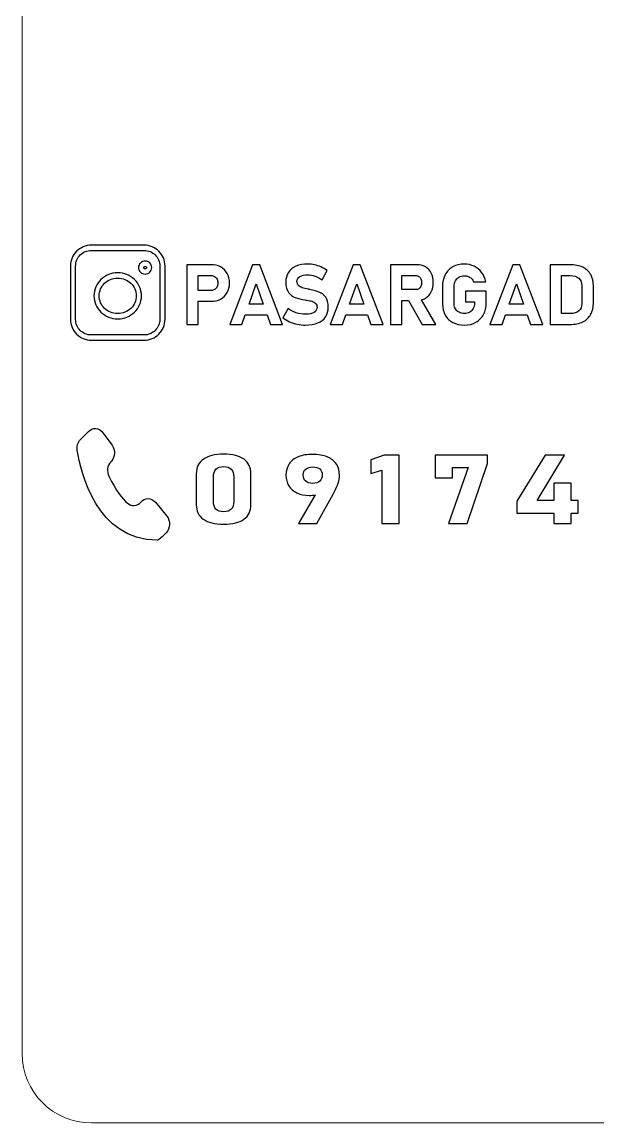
# Model space of a CAD drawing. Header units: millimetres. Extents: x 83 to 133, y -64 to 36.
# Drawn here: x 82.82 to 107.71, y -64.46 to -16.9 of the extents above; entities that cross this region are included whole.
import ezdxf

# ---------------------------------------------------------------- set-up
doc = ezdxf.new("R2010")
doc.units = ezdxf.units.MM
doc.header["$MEASUREMENT"] = 0
doc.layers.add('Layer 1', color=7, linetype='Continuous')

msp = doc.modelspace()

# ---------------------------------------------------------------- linework, layer by layer
at = {"layer": 'Layer 1', "color": 250, "lineweight": 18}
msp.add_open_spline([(129.818, 35.5359), (129.818, 35.5359), (85.818, 35.5359), (85.818, 35.5359), (84.1657, 35.5359), (82.818, 34.1882), (82.818, 32.5359), (82.818, 32.5359), (82.818, -61.4641), (82.818, -61.4641), (82.818, -63.1164), (84.1657, -64.4641), (85.818, -64.4641), (85.818, -64.4641), (129.818, -64.4641), (129.818, -64.4641), (131.4703, -64.4641), (132.818, -63.1164), (132.818, -61.4641), (132.818, -61.4641), (132.818, 32.5359), (132.818, 32.5359), (132.818, 34.1882), (131.4703, 35.5359), (129.818, 35.5359)], degree=3, knots=[0, 0, 0, 0, 0.125, 0.125, 0.125, 0.25, 0.25, 0.25, 0.375, 0.375, 0.375, 0.5, 0.5, 0.5, 0.625, 0.625, 0.625, 0.75, 0.75, 0.75, 0.875, 0.875, 0.875, 1, 1, 1, 1], dxfattribs=at)
at = {"layer": 'Layer 1', "color": 250}
for points, knots in [([(88.0955, -30.6452), (88.0955, -30.6452), (85.8142, -30.6452), (85.8142, -30.6452), (85.5649, -30.6452), (85.3388, -30.544), (85.1751, -30.3805), (85.011, -30.2162), (84.9098, -29.9903), (84.9098, -29.7411), (84.9098, -29.7411), (84.9098, -27.4418), (84.9098, -27.4418), (84.9098, -27.1926), (85.011, -26.9667), (85.1746, -26.803), (85.3388, -26.6389), (85.5649, -26.5378), (85.8142, -26.5378), (85.8142, -26.5378), (88.0955, -26.5378), (88.0955, -26.5378), (88.3446, -26.5378), (88.5706, -26.6389), (88.7343, -26.8025), (88.8984, -26.9667), (88.9995, -27.1926), (88.9995, -27.4418), (88.9995, -27.4418), (88.9995, -29.7411), (88.9995, -29.7411), (88.9995, -29.9903), (88.8984, -30.2162), (88.7348, -30.3799), (88.5706, -30.544), (88.3446, -30.6452), (88.0955, -30.6452)], [0, 0, 0, 0, 0.0833333, 0.0833333, 0.0833333, 0.1666667, 0.1666667, 0.1666667, 0.25, 0.25, 0.25, 0.3333333, 0.3333333, 0.3333333, 0.4166667, 0.4166667, 0.4166667, 0.5, 0.5, 0.5, 0.5833333, 0.5833333, 0.5833333, 0.6666667, 0.6666667, 0.6666667, 0.75, 0.75, 0.75, 0.8333333, 0.8333333, 0.8333333, 0.9166667, 0.9166667, 0.9166667, 1, 1, 1, 1]), ([(85.8142, -30.4194), (85.8142, -30.4194), (88.0955, -30.4194), (88.0955, -30.4194), (88.2831, -30.4194), (88.4528, -30.3436), (88.575, -30.2212), (88.6979, -30.0985), (88.7737, -29.9287), (88.7737, -29.7411), (88.7737, -29.7411), (88.7737, -27.4418), (88.7737, -27.4418), (88.7737, -27.2542), (88.6979, -27.0845), (88.5755, -26.9622), (88.4528, -26.8393), (88.2831, -26.7636), (88.0955, -26.7636), (88.0955, -26.7636), (85.8142, -26.7636), (85.8142, -26.7636), (85.6264, -26.7636), (85.4566, -26.8393), (85.3343, -26.9617), (85.2114, -27.0845), (85.1355, -27.2542), (85.1355, -27.4418), (85.1355, -27.4418), (85.1355, -29.7411), (85.1355, -29.7411), (85.1355, -29.9287), (85.2114, -30.0985), (85.3338, -30.2207), (85.4566, -30.3436), (85.6264, -30.4194), (85.8142, -30.4194)], [0, 0, 0, 0, 0.0833333, 0.0833333, 0.0833333, 0.1666667, 0.1666667, 0.1666667, 0.25, 0.25, 0.25, 0.3333333, 0.3333333, 0.3333333, 0.4166667, 0.4166667, 0.4166667, 0.5, 0.5, 0.5, 0.5833333, 0.5833333, 0.5833333, 0.6666667, 0.6666667, 0.6666667, 0.75, 0.75, 0.75, 0.8333333, 0.8333333, 0.8333333, 0.9166667, 0.9166667, 0.9166667, 1, 1, 1, 1]), ([(88.426, -27.508), (88.426, -27.586), (88.3931, -27.6566), (88.3405, -27.7074), (88.2883, -27.7579), (88.217, -27.789), (88.1388, -27.789), (88.0609, -27.789), (87.9894, -27.7577), (87.9375, -27.7074), (87.8849, -27.6565), (87.8521, -27.586), (87.8521, -27.508), (87.8521, -27.4304), (87.8849, -27.3598), (87.9375, -27.3088), (87.9894, -27.2581), (88.0607, -27.2272), (88.1388, -27.2272), (88.2169, -27.2272), (88.2883, -27.2583), (88.3403, -27.3081), (88.3933, -27.359), (88.426, -27.4299), (88.426, -27.508)], [0, 0, 0, 0, 0.125, 0.125, 0.125, 0.25, 0.25, 0.25, 0.375, 0.375, 0.375, 0.5, 0.5, 0.5, 0.625, 0.625, 0.625, 0.75, 0.75, 0.75, 0.875, 0.875, 0.875, 1, 1, 1, 1]), ([(88.184, -27.5458), (88.194, -27.5359), (88.2002, -27.5225), (88.2002, -27.508), (88.2002, -27.4933), (88.194, -27.4798), (88.1841, -27.4704), (88.1731, -27.4597), (88.157, -27.453), (88.1388, -27.453), (88.1209, -27.453), (88.105, -27.4595), (88.0943, -27.4699), (88.0842, -27.4792), (88.0779, -27.4929), (88.0779, -27.508), (88.0779, -27.5227), (88.0843, -27.5364), (88.0944, -27.5461), (88.1051, -27.5566), (88.121, -27.5632), (88.1388, -27.5632), (88.1567, -27.5632), (88.1729, -27.5564), (88.184, -27.5458)], [0, 0, 0, 0, 0.125, 0.125, 0.125, 0.25, 0.25, 0.25, 0.375, 0.375, 0.375, 0.5, 0.5, 0.5, 0.625, 0.625, 0.625, 0.75, 0.75, 0.75, 0.875, 0.875, 0.875, 1, 1, 1, 1]), ([(90.1626, -27.3828), (90.1626, -27.3828), (90.4272, -27.3828), (90.4272, -27.3828), (90.4272, -27.3828), (90.9758, -27.3828), (90.9758, -27.3828), (91.137, -27.3828), (91.2788, -27.4153), (91.4011, -27.4813), (91.524, -27.5467), (91.6189, -27.6392), (91.6866, -27.7594), (91.7538, -27.8791), (91.7877, -28.0172), (91.7877, -28.1748), (91.7877, -28.3323), (91.7538, -28.4706), (91.6866, -28.5897), (91.6189, -28.7085), (91.524, -28.8007), (91.4011, -28.8657), (91.2788, -28.9311), (91.137, -28.9632), (90.9758, -28.9632), (90.9758, -28.9632), (90.4272, -28.9632), (90.4272, -28.9632), (90.4272, -28.9632), (90.4272, -29.9652), (90.4272, -29.9652), (90.4272, -29.9652), (89.9404, -29.9652), (89.9404, -29.9652), (89.9404, -29.9652), (89.9404, -27.3828), (89.9404, -27.3828), (89.9404, -27.3828), (90.1626, -27.3828), (90.1626, -27.3828)], [0, 0, 0, 0, 0.0769231, 0.0769231, 0.0769231, 0.1538462, 0.1538462, 0.1538462, 0.2307692, 0.2307692, 0.2307692, 0.3076923, 0.3076923, 0.3076923, 0.3846154, 0.3846154, 0.3846154, 0.4615385, 0.4615385, 0.4615385, 0.5384615, 0.5384615, 0.5384615, 0.6153846, 0.6153846, 0.6153846, 0.6923077, 0.6923077, 0.6923077, 0.7692308, 0.7692308, 0.7692308, 0.8461538, 0.8461538, 0.8461538, 0.9230769, 0.9230769, 0.9230769, 1, 1, 1, 1]), ([(93.4119, -29.5514), (93.4119, -29.5514), (92.4656, -29.5514), (92.4656, -29.5514), (92.4656, -29.5514), (92.3206, -29.965), (92.3206, -29.965), (92.3206, -29.965), (91.7968, -29.965), (91.7968, -29.965), (91.7968, -29.965), (92.7843, -27.3829), (92.7843, -27.3829), (92.7843, -27.3829), (93.0932, -27.3829), (93.0932, -27.3829), (93.0932, -27.3829), (94.0807, -29.965), (94.0807, -29.965), (94.0807, -29.965), (93.5569, -29.965), (93.5569, -29.965), (93.5569, -29.965), (93.4119, -29.5514), (93.4119, -29.5514)], [0, 0, 0, 0, 0.125, 0.125, 0.125, 0.25, 0.25, 0.25, 0.375, 0.375, 0.375, 0.5, 0.5, 0.5, 0.625, 0.625, 0.625, 0.75, 0.75, 0.75, 0.875, 0.875, 0.875, 1, 1, 1, 1]), ([(94.7085, -29.9546), (94.5906, -29.9293), (94.4801, -29.8932), (94.3766, -29.8453), (94.2728, -29.7969), (94.1803, -29.7392), (94.0985, -29.6719), (94.0985, -29.6719), (94.3238, -29.2704), (94.3238, -29.2704), (94.4236, -29.3522), (94.5383, -29.4155), (94.6689, -29.4596), (94.7989, -29.5043), (94.9325, -29.5264), (95.0698, -29.5264), (95.2287, -29.5264), (95.3516, -29.4994), (95.4397, -29.4457), (95.5267, -29.3919), (95.571, -29.3156), (95.571, -29.2172), (95.571, -29.2172), (95.571, -29.2154), (95.571, -29.2154), (95.571, -29.1472), (95.5512, -29.0925), (95.5124, -29.0523), (95.4731, -29.0121), (95.4224, -28.9823), (95.3593, -28.9634), (95.2964, -28.9444), (95.2161, -28.9278), (95.1181, -28.9119), (95.1146, -28.9105), (95.1114, -28.9101), (95.1082, -28.9101), (95.105, -28.9101), (95.1019, -28.9096), (95.0983, -28.9087), (95.0983, -28.9087), (95.0594, -28.9028), (95.0594, -28.9028), (94.8865, -28.8758), (94.7434, -28.8415), (94.6296, -28.8008), (94.5158, -28.7597), (94.4191, -28.6884), (94.34, -28.5864), (94.2607, -28.4834), (94.2209, -28.3385), (94.2209, -28.1502), (94.2209, -28.1502), (94.2209, -28.1484), (94.2209, -28.1484), (94.2209, -27.9812), (94.2584, -27.8386), (94.3329, -27.7202), (94.4074, -27.602), (94.5158, -27.5116), (94.658, -27.4494), (94.8002, -27.387), (94.9718, -27.3558), (95.1728, -27.3558), (95.2653, -27.3558), (95.3597, -27.3667), (95.4563, -27.3879), (95.553, -27.4092), (95.6473, -27.4403), (95.7394, -27.4805), (95.832, -27.5207), (95.9197, -27.5694), (96.0022, -27.6263), (96.0022, -27.6263), (95.7963, -28.0382), (95.7963, -28.0382), (95.697, -27.9696), (95.5926, -27.9158), (95.4847, -27.8778), (95.3764, -27.8404), (95.2725, -27.8214), (95.1728, -27.8214), (95.0237, -27.8214), (94.9081, -27.8458), (94.8268, -27.895), (94.7451, -27.9442), (94.7041, -28.0134), (94.7041, -28.1018), (94.7041, -28.1018), (94.7041, -28.1036), (94.7041, -28.1036), (94.7041, -28.1781), (94.7253, -28.2374), (94.7682, -28.2806), (94.8106, -28.324), (94.8634, -28.3556), (94.9261, -28.3755), (94.989, -28.3958), (95.077, -28.4171), (95.1908, -28.4396), (95.1953, -28.4405), (95.2003, -28.4414), (95.2048, -28.4419), (95.2098, -28.4428), (95.2143, -28.4437), (95.2193, -28.4446), (95.226, -28.4459), (95.2332, -28.4473), (95.2396, -28.4491), (95.2459, -28.4509), (95.2532, -28.4526), (95.2598, -28.4535), (95.4234, -28.4857), (95.5597, -28.5245), (95.6694, -28.5702), (95.7791, -28.6157), (95.8704, -28.6888), (95.9436, -28.7904), (96.0172, -28.8916), (96.0537, -29.0298), (96.0537, -29.205), (96.0537, -29.205), (96.0537, -29.2086), (96.0537, -29.2086), (96.0537, -29.373), (96.0153, -29.5139), (95.9386, -29.6313), (95.8613, -29.7487), (95.7494, -29.8376), (95.6022, -29.8994), (95.4545, -29.9614), (95.2771, -29.9916), (95.0698, -29.9916), (94.947, -29.9916), (94.8264, -29.9794), (94.7085, -29.9546)], [0, 0, 0, 0, 0.0222222, 0.0222222, 0.0222222, 0.0444444, 0.0444444, 0.0444444, 0.0666667, 0.0666667, 0.0666667, 0.0888889, 0.0888889, 0.0888889, 0.1111111, 0.1111111, 0.1111111, 0.1333333, 0.1333333, 0.1333333, 0.1555556, 0.1555556, 0.1555556, 0.1777778, 0.1777778, 0.1777778, 0.2, 0.2, 0.2, 0.2222222, 0.2222222, 0.2222222, 0.2444444, 0.2444444, 0.2444444, 0.2666667, 0.2666667, 0.2666667, 0.2888889, 0.2888889, 0.2888889, 0.3111111, 0.3111111, 0.3111111, 0.3333333, 0.3333333, 0.3333333, 0.3555556, 0.3555556, 0.3555556, 0.3777778, 0.3777778, 0.3777778, 0.4, 0.4, 0.4, 0.4222222, 0.4222222, 0.4222222, 0.4444444, 0.4444444, 0.4444444, 0.4666667, 0.4666667, 0.4666667, 0.4888889, 0.4888889, 0.4888889, 0.5111111, 0.5111111, 0.5111111, 0.5333333, 0.5333333, 0.5333333, 0.5555556, 0.5555556, 0.5555556, 0.5777778, 0.5777778, 0.5777778, 0.6, 0.6, 0.6, 0.6222222, 0.6222222, 0.6222222, 0.6444444, 0.6444444, 0.6444444, 0.6666667, 0.6666667, 0.6666667, 0.6888889, 0.6888889, 0.6888889, 0.7111111, 0.7111111, 0.7111111, 0.7333333, 0.7333333, 0.7333333, 0.7555556, 0.7555556, 0.7555556, 0.7777778, 0.7777778, 0.7777778, 0.8, 0.8, 0.8, 0.8222222, 0.8222222, 0.8222222, 0.8444444, 0.8444444, 0.8444444, 0.8666667, 0.8666667, 0.8666667, 0.8888889, 0.8888889, 0.8888889, 0.9111111, 0.9111111, 0.9111111, 0.9333333, 0.9333333, 0.9333333, 0.9555556, 0.9555556, 0.9555556, 0.9777778, 0.9777778, 0.9777778, 1, 1, 1, 1]), ([(97.7576, -29.5514), (97.7576, -29.5514), (96.8113, -29.5514), (96.8113, -29.5514), (96.8113, -29.5514), (96.6663, -29.965), (96.6663, -29.965), (96.6663, -29.965), (96.1425, -29.965), (96.1425, -29.965), (96.1425, -29.965), (97.13, -27.3829), (97.13, -27.3829), (97.13, -27.3829), (97.4394, -27.3829), (97.4394, -27.3829), (97.4394, -27.3829), (98.4264, -29.965), (98.4264, -29.965), (98.4264, -29.965), (97.9026, -29.965), (97.9026, -29.965), (97.9026, -29.965), (97.7576, -29.5514), (97.7576, -29.5514)], [0, 0, 0, 0, 0.125, 0.125, 0.125, 0.25, 0.25, 0.25, 0.375, 0.375, 0.375, 0.5, 0.5, 0.5, 0.625, 0.625, 0.625, 0.75, 0.75, 0.75, 0.875, 0.875, 0.875, 1, 1, 1, 1]), ([(100.0829, -28.9006), (100.0829, -28.9006), (100.7001, -29.9654), (100.7001, -29.9654), (100.7001, -29.9654), (100.1104, -29.9654), (100.1104, -29.9654), (100.1104, -29.9654), (99.5284, -28.9264), (99.5284, -28.9264), (99.5284, -28.9264), (99.2335, -28.9264), (99.2335, -28.9264), (99.2335, -28.9264), (99.2335, -29.9654), (99.2335, -29.9654), (99.2335, -29.9654), (98.7467, -29.9654), (98.7467, -29.9654), (98.7467, -29.9654), (98.7467, -27.3812), (98.7467, -27.3812), (98.7467, -27.3812), (98.94, -27.3812), (98.94, -27.3812), (98.94, -27.3812), (99.2335, -27.3812), (99.2335, -27.3812), (99.2335, -27.3812), (99.8778, -27.3812), (99.8778, -27.3812), (100.02, -27.3812), (100.1447, -27.4126), (100.2526, -27.4768), (100.3601, -27.5405), (100.4436, -27.6313), (100.5032, -27.7474), (100.5624, -27.8642), (100.5917, -27.9998), (100.5917, -28.1538), (100.5917, -28.3078), (100.5624, -28.4427), (100.5032, -28.5591), (100.4436, -28.6761), (100.3601, -28.766), (100.2517, -28.8301), (100.1992, -28.861), (100.1429, -28.8845), (100.0829, -28.9006)], [0, 0, 0, 0, 0.0625, 0.0625, 0.0625, 0.125, 0.125, 0.125, 0.1875, 0.1875, 0.1875, 0.25, 0.25, 0.25, 0.3125, 0.3125, 0.3125, 0.375, 0.375, 0.375, 0.4375, 0.4375, 0.4375, 0.5, 0.5, 0.5, 0.5625, 0.5625, 0.5625, 0.625, 0.625, 0.625, 0.6875, 0.6875, 0.6875, 0.75, 0.75, 0.75, 0.8125, 0.8125, 0.8125, 0.875, 0.875, 0.875, 0.9375, 0.9375, 0.9375, 1, 1, 1, 1]), ([(102.8829, -28.521), (102.8829, -28.521), (102.8829, -29.0253), (102.8829, -29.0253), (102.8829, -29.2173), (102.844, -29.3865), (102.7664, -29.5325), (102.6891, -29.6788), (102.5794, -29.7917), (102.4372, -29.872), (102.295, -29.9519), (102.1301, -29.9917), (101.9431, -29.9917), (101.7548, -29.9917), (101.5892, -29.9542), (101.445, -29.8792), (101.3014, -29.8038), (101.1899, -29.6973), (101.1114, -29.5605), (101.0324, -29.4228), (100.9931, -29.2638), (100.9931, -29.0823), (100.9931, -29.0823), (100.9931, -28.3204), (100.9931, -28.3204), (100.9931, -28.1286), (101.0319, -27.9601), (101.1096, -27.8143), (101.1867, -27.6684), (101.297, -27.5555), (101.4388, -27.476), (101.581, -27.3961), (101.7453, -27.3559), (101.9327, -27.3559), (102.0867, -27.3559), (102.2285, -27.3876), (102.359, -27.4512), (102.489, -27.5144), (102.5979, -27.6043), (102.6851, -27.7204), (102.7718, -27.8359), (102.8309, -27.9705), (102.8616, -28.1232), (102.8616, -28.1232), (102.3361, -28.1232), (102.3361, -28.1232), (102.3184, -28.0689), (102.2891, -28.0219), (102.248, -27.9822), (102.2069, -27.9426), (102.159, -27.9122), (102.1039, -27.8915), (102.0488, -27.8711), (101.9919, -27.8604), (101.9327, -27.8604), (101.8461, -27.8604), (101.7702, -27.8793), (101.7042, -27.9172), (101.6388, -27.9551), (101.5878, -28.0089), (101.5517, -28.0789), (101.5156, -28.1489), (101.4974, -28.2293), (101.4974, -28.3204), (101.4974, -28.3204), (101.4974, -29.0823), (101.4974, -29.0823), (101.4974, -29.163), (101.516, -29.234), (101.5526, -29.2958), (101.5892, -29.3572), (101.641, -29.4047), (101.7087, -29.4376), (101.7766, -29.471), (101.8546, -29.4878), (101.9431, -29.4878), (102.0308, -29.4878), (102.1074, -29.4697), (102.1735, -29.4335), (102.2389, -29.397), (102.29, -29.3446), (102.3252, -29.2759), (102.3609, -29.2077), (102.3784, -29.1264), (102.3784, -29.0326), (102.3784, -29.0326), (102.3784, -28.9901), (102.3784, -28.9901), (102.3784, -28.9901), (101.9879, -28.9901), (101.9879, -28.9901), (101.9879, -28.9901), (101.9879, -28.521), (101.9879, -28.521), (101.9879, -28.521), (102.8829, -28.521), (102.8829, -28.521)], [0, 0, 0, 0, 0.03125, 0.03125, 0.03125, 0.0625, 0.0625, 0.0625, 0.09375, 0.09375, 0.09375, 0.125, 0.125, 0.125, 0.15625, 0.15625, 0.15625, 0.1875, 0.1875, 0.1875, 0.21875, 0.21875, 0.21875, 0.25, 0.25, 0.25, 0.28125, 0.28125, 0.28125, 0.3125, 0.3125, 0.3125, 0.34375, 0.34375, 0.34375, 0.375, 0.375, 0.375, 0.40625, 0.40625, 0.40625, 0.4375, 0.4375, 0.4375, 0.46875, 0.46875, 0.46875, 0.5, 0.5, 0.5, 0.53125, 0.53125, 0.53125, 0.5625, 0.5625, 0.5625, 0.59375, 0.59375, 0.59375, 0.625, 0.625, 0.625, 0.65625, 0.65625, 0.65625, 0.6875, 0.6875, 0.6875, 0.71875, 0.71875, 0.71875, 0.75, 0.75, 0.75, 0.78125, 0.78125, 0.78125, 0.8125, 0.8125, 0.8125, 0.84375, 0.84375, 0.84375, 0.875, 0.875, 0.875, 0.90625, 0.90625, 0.90625, 0.9375, 0.9375, 0.9375, 0.96875, 0.96875, 0.96875, 1, 1, 1, 1]), ([(104.6578, -29.5514), (104.6578, -29.5514), (103.7115, -29.5514), (103.7115, -29.5514), (103.7115, -29.5514), (103.5665, -29.965), (103.5665, -29.965), (103.5665, -29.965), (103.0427, -29.965), (103.0427, -29.965), (103.0427, -29.965), (104.0303, -27.3829), (104.0303, -27.3829), (104.0303, -27.3829), (104.3396, -27.3829), (104.3396, -27.3829), (104.3396, -27.3829), (105.3266, -29.965), (105.3266, -29.965), (105.3266, -29.965), (104.8029, -29.965), (104.8029, -29.965), (104.8029, -29.965), (104.6578, -29.5514), (104.6578, -29.5514)], [0, 0, 0, 0, 0.125, 0.125, 0.125, 0.25, 0.25, 0.25, 0.375, 0.375, 0.375, 0.5, 0.5, 0.5, 0.625, 0.625, 0.625, 0.75, 0.75, 0.75, 0.875, 0.875, 0.875, 1, 1, 1, 1]), ([(105.8918, -27.3827), (105.8918, -27.3827), (106.1334, -27.3827), (106.1334, -27.3827), (106.1334, -27.3827), (106.5009, -27.3827), (106.5009, -27.3827), (106.7163, -27.3827), (106.9002, -27.4188), (107.0523, -27.4911), (107.2045, -27.5633), (107.3205, -27.6685), (107.3996, -27.8071), (107.4791, -27.9458), (107.5188, -28.1128), (107.5188, -28.3079), (107.5188, -28.3079), (107.5188, -29.0399), (107.5188, -29.0399), (107.5188, -29.2255), (107.4804, -29.3881), (107.4041, -29.5262), (107.3278, -29.6648), (107.2131, -29.7727), (107.0604, -29.8495), (106.9078, -29.9267), (106.7204, -29.9651), (106.4991, -29.9651), (106.4991, -29.9651), (106.1334, -29.9651), (106.1334, -29.9651), (106.1334, -29.9651), (105.8918, -29.9651), (105.8918, -29.9651), (105.8918, -29.9651), (105.6466, -29.9651), (105.6466, -29.9651), (105.6466, -29.9651), (105.6466, -27.3827), (105.6466, -27.3827), (105.6466, -27.3827), (105.8918, -27.3827), (105.8918, -27.3827)], [0, 0, 0, 0, 0.0714286, 0.0714286, 0.0714286, 0.1428571, 0.1428571, 0.1428571, 0.2142857, 0.2142857, 0.2142857, 0.2857143, 0.2857143, 0.2857143, 0.3571429, 0.3571429, 0.3571429, 0.4285714, 0.4285714, 0.4285714, 0.5, 0.5, 0.5, 0.5714286, 0.5714286, 0.5714286, 0.6428571, 0.6428571, 0.6428571, 0.7142857, 0.7142857, 0.7142857, 0.7857143, 0.7857143, 0.7857143, 0.8571429, 0.8571429, 0.8571429, 0.9285714, 0.9285714, 0.9285714, 1, 1, 1, 1]), ([(87.9815, -28.7277), (87.9815, -29.003), (87.8659, -29.2524), (87.679, -29.4329), (87.4934, -29.6121), (87.2372, -29.7231), (86.9547, -29.7231), (86.6722, -29.7231), (86.4161, -29.6122), (86.2306, -29.4329), (86.044, -29.2526), (85.9282, -29.003), (85.9282, -28.7277), (85.9282, -28.4525), (86.044, -28.203), (86.2306, -28.0226), (86.4161, -27.8435), (86.6721, -27.7325), (86.9547, -27.7325), (87.2372, -27.7325), (87.4934, -27.8435), (87.679, -28.0227), (87.8658, -28.2029), (87.9815, -28.4525), (87.9815, -28.7277)], [0, 0, 0, 0, 0.125, 0.125, 0.125, 0.25, 0.25, 0.25, 0.375, 0.375, 0.375, 0.5, 0.5, 0.5, 0.625, 0.625, 0.625, 0.75, 0.75, 0.75, 0.875, 0.875, 0.875, 1, 1, 1, 1]), ([(87.5229, -29.2706), (87.6666, -29.1317), (87.7557, -28.9396), (87.7557, -28.7277), (87.7557, -28.5159), (87.6666, -28.3238), (87.5229, -28.185), (87.378, -28.0451), (87.1769, -27.9583), (86.9547, -27.9583), (86.7325, -27.9583), (86.5316, -28.045), (86.3867, -28.1849), (86.2431, -28.3236), (86.154, -28.5159), (86.154, -28.7277), (86.154, -28.9397), (86.2431, -29.1318), (86.3867, -29.2706), (86.5316, -29.4106), (86.7325, -29.4973), (86.9547, -29.4973), (87.1769, -29.4973), (87.378, -29.4105), (87.5229, -29.2706)], [0, 0, 0, 0, 0.125, 0.125, 0.125, 0.25, 0.25, 0.25, 0.375, 0.375, 0.375, 0.5, 0.5, 0.5, 0.625, 0.625, 0.625, 0.75, 0.75, 0.75, 0.875, 0.875, 0.875, 1, 1, 1, 1]), ([(90.4272, -28.4945), (90.4272, -28.4945), (90.9885, -28.4945), (90.9885, -28.4945), (91.0467, -28.4945), (91.0978, -28.4814), (91.1419, -28.4543), (91.1867, -28.4281), (91.221, -28.3907), (91.2459, -28.3419), (91.2707, -28.2935), (91.2833, -28.2376), (91.2833, -28.1748), (91.2833, -28.1106), (91.2711, -28.0542), (91.2468, -28.005), (91.2223, -27.9563), (91.188, -27.9184), (91.1437, -27.8916), (91.0996, -27.8646), (91.0476, -27.8514), (90.9885, -27.8514), (90.9885, -27.8514), (90.4272, -27.8514), (90.4272, -27.8514), (90.4272, -27.8514), (90.4272, -28.4945), (90.4272, -28.4945)], [0, 0, 0, 0, 0.1111111, 0.1111111, 0.1111111, 0.2222222, 0.2222222, 0.2222222, 0.3333333, 0.3333333, 0.3333333, 0.4444444, 0.4444444, 0.4444444, 0.5555556, 0.5555556, 0.5555556, 0.6666667, 0.6666667, 0.6666667, 0.7777778, 0.7777778, 0.7777778, 0.8888889, 0.8888889, 0.8888889, 1, 1, 1, 1]), ([(99.2335, -28.4571), (99.2335, -28.4571), (99.839, -28.4571), (99.839, -28.4571), (99.8882, -28.4571), (99.9325, -28.4445), (99.9704, -28.4201), (100.0084, -28.3953), (100.0377, -28.3596), (100.058, -28.3131), (100.0788, -28.2676), (100.0897, -28.2142), (100.0909, -28.1538), (100.0909, -28.0932), (100.0806, -28.04), (100.0598, -27.9934), (100.039, -27.9478), (100.0102, -27.9121), (99.9722, -27.8873), (99.9343, -27.8621), (99.8896, -27.8498), (99.839, -27.8498), (99.839, -27.8498), (99.2335, -27.8498), (99.2335, -27.8498), (99.2335, -27.8498), (99.2335, -28.4571), (99.2335, -28.4571)], [0, 0, 0, 0, 0.1111111, 0.1111111, 0.1111111, 0.2222222, 0.2222222, 0.2222222, 0.3333333, 0.3333333, 0.3333333, 0.4444444, 0.4444444, 0.4444444, 0.5555556, 0.5555556, 0.5555556, 0.6666667, 0.6666667, 0.6666667, 0.7777778, 0.7777778, 0.7777778, 0.8888889, 0.8888889, 0.8888889, 1, 1, 1, 1]), ([(106.1334, -29.4964), (106.1334, -29.4964), (106.5118, -29.4964), (106.5118, -29.4964), (106.6717, -29.4964), (106.7949, -29.4576), (106.8825, -29.3808), (106.9706, -29.3036), (107.0139, -29.1948), (107.0139, -29.0544), (107.0139, -29.0544), (107.0139, -28.2939), (107.0139, -28.2939), (107.0139, -28.1526), (106.9706, -28.0438), (106.8825, -27.967), (106.7949, -27.8898), (106.6717, -27.8514), (106.5118, -27.8514), (106.5118, -27.8514), (106.1334, -27.8514), (106.1334, -27.8514), (106.1334, -27.8514), (106.1334, -29.4964), (106.1334, -29.4964)], [0, 0, 0, 0, 0.125, 0.125, 0.125, 0.25, 0.25, 0.25, 0.375, 0.375, 0.375, 0.5, 0.5, 0.5, 0.625, 0.625, 0.625, 0.75, 0.75, 0.75, 0.875, 0.875, 0.875, 1, 1, 1, 1]), ([(92.6301, -29.0822), (92.6301, -29.0822), (93.2474, -29.0822), (93.2474, -29.0822), (93.2474, -29.0822), (92.9387, -28.2016), (92.9387, -28.2016), (92.9387, -28.2016), (92.6301, -29.0822), (92.6301, -29.0822)], [0, 0, 0, 0, 0.3333333, 0.3333333, 0.3333333, 0.6666667, 0.6666667, 0.6666667, 1, 1, 1, 1]), ([(96.9758, -29.0822), (96.9758, -29.0822), (97.5931, -29.0822), (97.5931, -29.0822), (97.5931, -29.0822), (97.2845, -28.2016), (97.2845, -28.2016), (97.2845, -28.2016), (96.9758, -29.0822), (96.9758, -29.0822)], [0, 0, 0, 0, 0.3333333, 0.3333333, 0.3333333, 0.6666667, 0.6666667, 0.6666667, 1, 1, 1, 1]), ([(103.876, -29.0822), (103.876, -29.0822), (104.4934, -29.0822), (104.4934, -29.0822), (104.4934, -29.0822), (104.1848, -28.2016), (104.1848, -28.2016), (104.1848, -28.2016), (103.876, -29.0822), (103.876, -29.0822)], [0, 0, 0, 0, 0.3333333, 0.3333333, 0.3333333, 0.6666667, 0.6666667, 0.6666667, 1, 1, 1, 1]), ([(86.6446, -35.9079), (86.6446, -35.9079), (86.683, -35.8642), (86.683, -35.8642), (86.8468, -35.6791), (86.859, -35.3806), (86.7105, -35.1791), (86.7105, -35.1791), (86.315, -34.6405), (86.315, -34.6405), (86.1555, -34.4242), (85.8723, -34.4002), (85.6867, -34.5872), (85.6867, -34.5872), (85.3468, -34.9313), (85.3468, -34.9313), (85.2298, -35.0496), (85.177, -35.2289), (85.2049, -35.4049), (85.3594, -36.3514), (86.0476, -39.2856), (88.6621, -39.2856), (88.7212, -39.2856), (88.8897, -39.1293), (89.0487, -38.9663), (89.2346, -38.7763), (89.2477, -38.447), (89.0757, -38.2402), (89.0757, -38.2402), (88.5817, -37.6451), (88.5817, -37.6451), (88.4115, -37.4397), (88.1279, -37.4365), (87.9527, -37.6375), (87.7964, -37.8167), (87.5504, -37.8365), (87.3747, -37.6839), (87.163, -37.4992), (86.8762, -37.1557), (86.5692, -36.5167), (86.4734, -36.3175), (86.5036, -36.0674), (86.6446, -35.9079)], [0, 0, 0, 0, 0.0714286, 0.0714286, 0.0714286, 0.1428571, 0.1428571, 0.1428571, 0.2142857, 0.2142857, 0.2142857, 0.2857143, 0.2857143, 0.2857143, 0.3571429, 0.3571429, 0.3571429, 0.4285714, 0.4285714, 0.4285714, 0.5, 0.5, 0.5, 0.5714286, 0.5714286, 0.5714286, 0.6428571, 0.6428571, 0.6428571, 0.7142857, 0.7142857, 0.7142857, 0.7857143, 0.7857143, 0.7857143, 0.8571429, 0.8571429, 0.8571429, 0.9285714, 0.9285714, 0.9285714, 1, 1, 1, 1]), ([(90.6508, -38.3733), (90.4494, -38.2248), (90.3491, -38.0189), (90.3491, -37.7561), (90.3491, -37.7561), (90.3491, -36.411), (90.3491, -36.411), (90.3491, -36.1454), (90.4499, -35.939), (90.6521, -35.7913), (90.8545, -35.6441), (91.1475, -35.5705), (91.5317, -35.5705), (91.9183, -35.5705), (92.2118, -35.6437), (92.4133, -35.7904), (92.6146, -35.9372), (92.7148, -36.1441), (92.7148, -36.411), (92.7148, -36.411), (92.7148, -37.7561), (92.7148, -37.7561), (92.7148, -38.0221), (92.6141, -38.2284), (92.4119, -38.3756), (92.2095, -38.5223), (91.9165, -38.5959), (91.5317, -38.5959), (91.1457, -38.5959), (90.8522, -38.5219), (90.6508, -38.3733)], [0, 0, 0, 0, 0.1, 0.1, 0.1, 0.2, 0.2, 0.2, 0.3, 0.3, 0.3, 0.4, 0.4, 0.4, 0.5, 0.5, 0.5, 0.6, 0.6, 0.6, 0.7, 0.7, 0.7, 0.8, 0.8, 0.8, 0.9, 0.9, 0.9, 1, 1, 1, 1]), ([(95.4938, -37.3239), (95.4161, -37.3418), (95.3281, -37.3511), (95.2296, -37.3511), (95.0301, -37.3511), (94.8549, -37.315), (94.7032, -37.2432), (94.5519, -37.1714), (94.4345, -37.0698), (94.3514, -36.9388), (94.2679, -36.8079), (94.2264, -36.6566), (94.2264, -36.4842), (94.2264, -36.4842), (94.2264, -36.4819), (94.2264, -36.4819), (94.2264, -36.2913), (94.2714, -36.1275), (94.3618, -35.9919), (94.4526, -35.8565), (94.5849, -35.7531), (94.7578, -35.6827), (94.9308, -35.6123), (95.1398, -35.5769), (95.3845, -35.5769), (95.6275, -35.5769), (95.8357, -35.6132), (96.0087, -35.685), (96.182, -35.7568), (96.3139, -35.861), (96.4047, -35.9978), (96.4954, -36.1351), (96.5405, -36.2999), (96.5405, -36.4922), (96.5405, -36.4922), (96.5405, -36.4946), (96.5405, -36.4946), (96.5405, -36.5939), (96.5215, -36.7005), (96.4837, -36.8152), (96.4453, -36.9299), (96.392, -37.0531), (96.3229, -37.1863), (96.3139, -37.2053), (96.3043, -37.2243), (96.2945, -37.2432), (96.2845, -37.2622), (96.2741, -37.2807), (96.2629, -37.2983), (96.2629, -37.2983), (95.5562, -38.5658), (95.5562, -38.5658), (95.5562, -38.5658), (94.7673, -38.5658), (94.7673, -38.5658), (94.7673, -38.5658), (95.4938, -37.3239), (95.4938, -37.3239)], [0, 0, 0, 0, 0.0526316, 0.0526316, 0.0526316, 0.1052632, 0.1052632, 0.1052632, 0.1578947, 0.1578947, 0.1578947, 0.2105263, 0.2105263, 0.2105263, 0.2631579, 0.2631579, 0.2631579, 0.3157895, 0.3157895, 0.3157895, 0.3684211, 0.3684211, 0.3684211, 0.4210526, 0.4210526, 0.4210526, 0.4736842, 0.4736842, 0.4736842, 0.5263158, 0.5263158, 0.5263158, 0.5789474, 0.5789474, 0.5789474, 0.6315789, 0.6315789, 0.6315789, 0.6842105, 0.6842105, 0.6842105, 0.7368421, 0.7368421, 0.7368421, 0.7894737, 0.7894737, 0.7894737, 0.8421053, 0.8421053, 0.8421053, 0.8947368, 0.8947368, 0.8947368, 0.9473684, 0.9473684, 0.9473684, 1, 1, 1, 1]), ([(99.1152, -38.5657), (99.1152, -38.5657), (98.3701, -38.5657), (98.3701, -38.5657), (98.3701, -38.5657), (98.3701, -36.2624), (98.3701, -36.2624), (98.3701, -36.2624), (97.8883, -36.3987), (97.8883, -36.3987), (97.8883, -36.3987), (97.8883, -35.8072), (97.8883, -35.8072), (97.8883, -35.8072), (98.4785, -35.6071), (98.4785, -35.6071), (98.4785, -35.6071), (99.1152, -35.6071), (99.1152, -35.6071), (99.1152, -35.6071), (99.1152, -38.5657), (99.1152, -38.5657)], [0, 0, 0, 0, 0.1428571, 0.1428571, 0.1428571, 0.2857143, 0.2857143, 0.2857143, 0.4285714, 0.4285714, 0.4285714, 0.5714286, 0.5714286, 0.5714286, 0.7142857, 0.7142857, 0.7142857, 0.8571429, 0.8571429, 0.8571429, 1, 1, 1, 1]), ([(102.9409, -35.9777), (102.9409, -35.9777), (102.0541, -38.5654), (102.0541, -38.5654), (102.0541, -38.5654), (101.2467, -38.5654), (101.2467, -38.5654), (101.2467, -38.5654), (102.1059, -36.1442), (102.1059, -36.1442), (102.1059, -36.1442), (101.4259, -36.1442), (101.4259, -36.1442), (101.4259, -36.1442), (101.4259, -36.5899), (101.4259, -36.5899), (101.4259, -36.5899), (100.6809, -36.5899), (100.6809, -36.5899), (100.6809, -36.5899), (100.6809, -35.6074), (100.6809, -35.6074), (100.6809, -35.6074), (102.9409, -35.6074), (102.9409, -35.6074), (102.9409, -35.6074), (102.9409, -35.9777), (102.9409, -35.9777)], [0, 0, 0, 0, 0.1111111, 0.1111111, 0.1111111, 0.2222222, 0.2222222, 0.2222222, 0.3333333, 0.3333333, 0.3333333, 0.4444444, 0.4444444, 0.4444444, 0.5555556, 0.5555556, 0.5555556, 0.6666667, 0.6666667, 0.6666667, 0.7777778, 0.7777778, 0.7777778, 0.8888889, 0.8888889, 0.8888889, 1, 1, 1, 1]), ([(105.8036, -36.8261), (105.8036, -36.8261), (106.5486, -36.8261), (106.5486, -36.8261), (106.5486, -36.8261), (106.5486, -37.5747), (106.5486, -37.5747), (106.5486, -37.5747), (106.8588, -37.5747), (106.8588, -37.5747), (106.8588, -37.5747), (106.8588, -38.1121), (106.8588, -38.1121), (106.8588, -38.1121), (106.5486, -38.1121), (106.5486, -38.1121), (106.5486, -38.1121), (106.5486, -38.5676), (106.5486, -38.5676), (106.5486, -38.5676), (105.8036, -38.5676), (105.8036, -38.5676), (105.8036, -38.5676), (105.8036, -38.1121), (105.8036, -38.1121), (105.8036, -38.1121), (104.2073, -38.1121), (104.2073, -38.1121), (104.2073, -38.1121), (104.2073, -37.5991), (104.2073, -37.5991), (104.2073, -37.5991), (105.4256, -35.6096), (105.4256, -35.6096), (105.4256, -35.6096), (106.2686, -35.6096), (106.2686, -35.6096), (106.2686, -35.6096), (105.0828, -37.5747), (105.0828, -37.5747), (105.0828, -37.5747), (105.8036, -37.5747), (105.8036, -37.5747), (105.8036, -37.5747), (105.8036, -36.8261), (105.8036, -36.8261)], [0, 0, 0, 0, 0.0666667, 0.0666667, 0.0666667, 0.1333333, 0.1333333, 0.1333333, 0.2, 0.2, 0.2, 0.2666667, 0.2666667, 0.2666667, 0.3333333, 0.3333333, 0.3333333, 0.4, 0.4, 0.4, 0.4666667, 0.4666667, 0.4666667, 0.5333333, 0.5333333, 0.5333333, 0.6, 0.6, 0.6, 0.6666667, 0.6666667, 0.6666667, 0.7333333, 0.7333333, 0.7333333, 0.8, 0.8, 0.8, 0.8666667, 0.8666667, 0.8666667, 0.9333333, 0.9333333, 0.9333333, 1, 1, 1, 1]), ([(91.8636, -37.9439), (91.9345, -37.8676), (91.9697, -37.7574), (91.9697, -37.6139), (91.9697, -37.6139), (91.9697, -36.5536), (91.9697, -36.5536), (91.9697, -36.4099), (91.9345, -36.2994), (91.8636, -36.2226), (91.7927, -36.1463), (91.6826, -36.1079), (91.5317, -36.1079), (91.3815, -36.1079), (91.2707, -36.1463), (91.1998, -36.2226), (91.1294, -36.2994), (91.0937, -36.4099), (91.0937, -36.5536), (91.0937, -36.5536), (91.0937, -37.6139), (91.0937, -37.6139), (91.0937, -37.7574), (91.1294, -37.8676), (91.1998, -37.9439), (91.2707, -38.0207), (91.3815, -38.0591), (91.5317, -38.0591), (91.6826, -38.0591), (91.7927, -38.0207), (91.8636, -37.9439)], [0, 0, 0, 0, 0.1, 0.1, 0.1, 0.2, 0.2, 0.2, 0.3, 0.3, 0.3, 0.4, 0.4, 0.4, 0.5, 0.5, 0.5, 0.6, 0.6, 0.6, 0.7, 0.7, 0.7, 0.8, 0.8, 0.8, 0.9, 0.9, 0.9, 1, 1, 1, 1]), ([(95.688, -36.7357), (95.7593, -36.6725), (95.7955, -36.5835), (95.7955, -36.4679), (95.7955, -36.4679), (95.7955, -36.4656), (95.7955, -36.4656), (95.7955, -36.3545), (95.7593, -36.2693), (95.688, -36.2087), (95.6162, -36.1482), (95.5151, -36.118), (95.3845, -36.118), (95.2523, -36.118), (95.1502, -36.1487), (95.0789, -36.2096), (95.0071, -36.2711), (94.9713, -36.3568), (94.9713, -36.4679), (94.9713, -36.4679), (94.9713, -36.4701), (94.9713, -36.4701), (94.9713, -36.5853), (95.0071, -36.6743), (95.0789, -36.7366), (95.1502, -36.7993), (95.2523, -36.83), (95.3845, -36.83), (95.5151, -36.83), (95.6162, -36.7989), (95.688, -36.7357)], [0, 0, 0, 0, 0.1, 0.1, 0.1, 0.2, 0.2, 0.2, 0.3, 0.3, 0.3, 0.4, 0.4, 0.4, 0.5, 0.5, 0.5, 0.6, 0.6, 0.6, 0.7, 0.7, 0.7, 0.8, 0.8, 0.8, 0.9, 0.9, 0.9, 1, 1, 1, 1])]:
    msp.add_open_spline(points, degree=3, knots=knots, dxfattribs=at)

doc.saveas('drawing.dxf')
